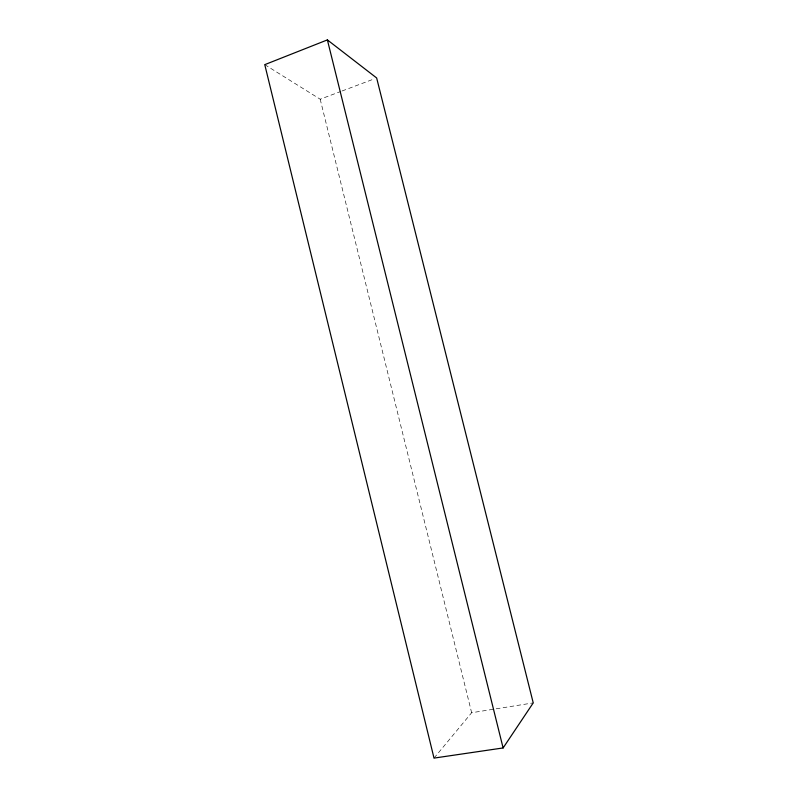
<?xml version="1.0" encoding="UTF-8"?>
<svg xmlns="http://www.w3.org/2000/svg" width="798" height="798" viewBox="0 0 798 798"><rect width="100%" height="100%" fill="white"/><g stroke="black" fill="none" stroke-linecap="round" stroke-linejoin="round"><path stroke-width="0.6" stroke-dasharray="3.99 2.99" d="M434.012 758.1L471.648 712.734L533.234 702.898M264.766 64.648L320.188 99.211L340.926 91.411M342.083 90.982L374.352 78.842M320.188 99.211L471.648 712.734"/><path stroke-width="1.2" d="M503.109 747.945L533.234 702.898L376.656 77.975L327.38 39.9L264.766 64.648L434.012 758.1L503.109 747.945L327.38 39.9"/></g></svg>
